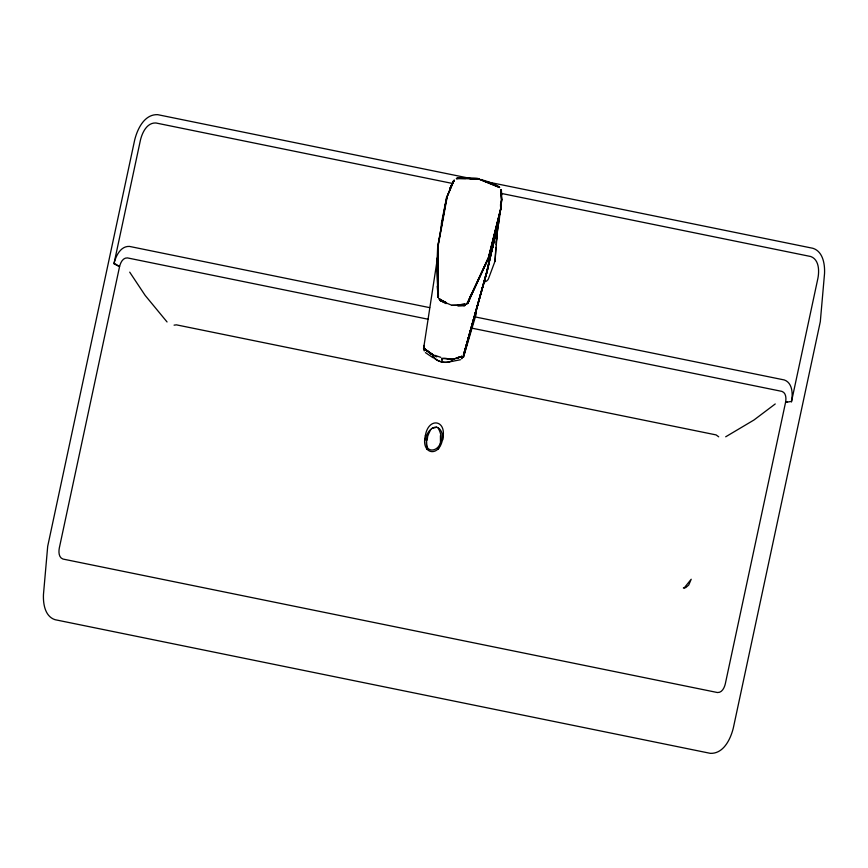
<?xml version="1.0" encoding="UTF-8"?>
<svg xmlns="http://www.w3.org/2000/svg" width="868" height="868" viewBox="0 0 868 868"><rect width="100%" height="100%" fill="white"/><g stroke="black" fill="none" stroke-linecap="round" stroke-linejoin="round"><path stroke-width="1.3" d="M446.109 303.626L439.675 300.241L451.913 305.319L465.313 304.744L460.865 305.297L462.785 305.189M446.792 198.175L447.139 197.025L437.982 246.838L438.351 297.268L438.134 295.988M500.988 208.092L500.858 209.416L501.606 199.618L501.237 189.756L500.847 192.37L501.237 189.799L501.791 194.833M483.595 282.078A5.859 5.642 4.6 0 0 488.315 279.116L494.999 261.225L495.888 247.293M496.051 244.754L497.906 225.04L494.999 261.225M464.033 353.656L463.436 355.142L486.764 272.422L463.447 357.258L476.358 313.446M437.971 296.726L438.166 294.046M446.076 202.287L446.781 197.101L453.628 180.674L449.624 188.974M500.901 209.069L499.545 213.192M501.541 199.553L500.977 189.777L501.541 199.553L500.586 209.145L488.521 257.123M501.27 189.853L501.606 199.618L500.543 209.134M468.123 302.064L467.44 303.138L488.684 257.21L500.738 209.21L501.693 199.586M500.185 210.891L498.948 222.978L496.127 230.4M425.537 350.314L424.452 349.077L424.268 350.932L424.452 349.034L433.273 355.359L433.099 357.421L433.327 355.272L424.517 348.936L433.382 355.034L424.636 348.827L429.378 352.766M496.214 242.226L498.351 222.892M498.644 220.32L498.926 217.738M500.977 208.428L500.901 209.025L501.01 208.212M500.988 208.309L488.803 257.297L467.928 302.769L488.868 257.405L495.704 234.74L499.165 219.213M500.89 208.027L488.749 257.253M426.579 441.704L426.947 449.44M470.445 296.509L467.895 303.442L471.335 294.068M488.836 182.388L499.143 186.935L493.859 184.059M474.839 316.853L784.357 379.967C792.636 382.983 792.896 394.018 791.54 401.352L785.551 402.437L725.312 683.832C724.444 687.608 722.046 692.838 717.456 692.534L62.952 559.046C58.612 557.538 58.568 551.766 59.317 548.001L119.567 266.606C120.435 262.83 122.833 257.59 127.422 257.904L428.108 319.229M453.714 180.696L446.564 197.828L437.732 246.913L438.275 297.355L437.19 286.234M445.837 201.235L441.411 223.293L441.345 230.432M438.004 254.4L423.801 347.157M436.539 262.169L438.025 255.659L436.712 262.169M791.421 402.003L817.916 278.259C819.338 270.838 819.175 259.619 810.777 256.527L501.27 193.412M492.612 247.988L498.037 223.347L486.872 272.498L463.545 355.262L486.764 272.422M498.058 221.915L500.207 212.324M495.389 233.503L486.601 272.346L464.044 353.656M495.975 230.91L497.147 225.734M497.364 227.655L494.706 238.505M462.177 356.77L461.711 358.82L462.188 356.759L461.559 357.149M495.519 233.557L486.612 272.346L463.935 353.612M496.116 230.975L497.31 225.799M446.575 198.164L454.148 180.164L449.765 188.996L454.268 180.24L453.487 181.314M446.456 198.175L446.825 197.036L437.667 246.968L436.691 270.48L438.275 297.355L437.754 246.881L438.145 295.988M446.521 197.991L446.781 197.101M424.984 440.315C426.372 434.759 429.769 427.154 436.387 427.045C441.779 428.629 442.962 435.052 442.734 439.935M426.72 440.673L427.609 437.656M446.911 197.014L446.694 197.817M446.532 197.937L446.77 197.242M470.402 296.053L468.221 302.715L467.385 302.845M469.621 178.71L478.832 179.036C479.136 176.996 451.262 178.656 457.783 178.363L478.789 179.188M468.036 301.999L467.309 302.975L488.608 257.167M438.286 449.201L440.477 443.472L440.434 435.595M488.999 181.998L480.926 179.492M499.686 187.401L478.843 179.036M433.338 355.272L424.517 348.936M430.788 429.519C413.852 460.778 451.989 453.096 438.08 427.815M684.114 588.027L691.199 579.249L688.736 585.021L685.709 587.658L683.355 587.962M775.243 403.956L753.966 420.004L725.691 436.799M460.658 357.345L462.156 356.618L456.123 358.321L462.091 356.466L456.134 358.506M432.036 428.369L436.767 427.262M787.233 401.71L785.551 402.437C786.31 398.662 786.256 392.889 781.927 391.392L471.932 328.169M174.067 325.153L176.432 324.849L716.111 434.911L718.704 436.821M452.564 360.958C446 363.844 437.884 362.336 433.034 356.998M464 305.037L465.313 304.679M457.805 178.233L456.416 178.569L465.682 177.94M465.237 305.46L451.924 305.297M464.011 304.907L465.302 304.603L458 305.08M438.318 295.934L438.416 297.225L437.982 246.838M451.458 361.489L460.441 359.743M463.935 305.753L464.586 305.634L457.957 306.035M463.078 177.777L456.427 178.591L465.671 178.558M474.709 179.318L157.694 114.663C144.359 114.077 137.307 129.137 134.638 140.193L47.697 546.308L43.465 594.439C43.042 603.683 44.897 616.421 55.053 619.698L710.306 753.337C723.641 753.923 730.693 738.863 733.362 727.807L820.303 321.692L824.535 273.561C824.958 264.317 823.103 251.579 812.947 248.302L485.32 181.477M452.119 183.387L155.893 122.974C146.931 122.518 142.211 132.674 140.442 140.084L113.947 263.829L119.567 266.606L114.109 263.188C115.9 255.886 120.641 245.948 129.473 246.414L429.682 307.641M434.662 355.262L440.857 357.356M446.282 303.149L439.696 300.176L440.727 301.012M478.821 179.058L499.523 187.553M440.89 299.981L439.87 299.232L446.239 302.585M446.185 302.824L440.228 299.97L446.195 302.758M430.832 354.101L436.767 356.867M491.451 182.964L499.133 186.967L498.536 186.555M425.418 352.614L433.002 357.724M439.935 299.145L440.944 299.883M167.047 321.952L145.14 295.391L129.712 272.161M424.105 348.48L424.636 349.381M500.51 204.49L500.586 206.866M451.783 360.86A12.901 10.188 9 0 1 433.837 357.204M423.985 345.486L423.942 347.081L423.996 345.486M442.116 358.375L441.953 360.459C442.062 355.11 451.751 361.522 455.201 358.744L448.669 359.135L442.137 358.375M501.02 204.447L500.738 207.962L501.02 204.447M423.725 347.243L423.562 349.099L423.736 347.254M425.374 435.519C420.535 454.431 439.392 458.044 442.593 439.024C447.432 420.112 428.575 416.499 425.374 435.519M468.34 177.983L469.393 178.222L468.264 177.983M498.015 223.282L486.872 272.498L498.015 223.282M467.038 303.8L466.507 304.158L467.038 303.8M461.993 356.292L456.101 358.104L461.993 356.292M465.226 304.31L458.011 304.874L465.226 304.31M465.259 304.408L458.022 304.755L465.259 304.408M440.792 300.241L440.228 299.883L440.792 300.241M439.251 299.08L438.861 298.527L439.219 299.059M438.188 297.203L438.025 296.661L438.188 297.203M501.476 191.09L501.183 189.745L501.476 191.09"/></g></svg>
